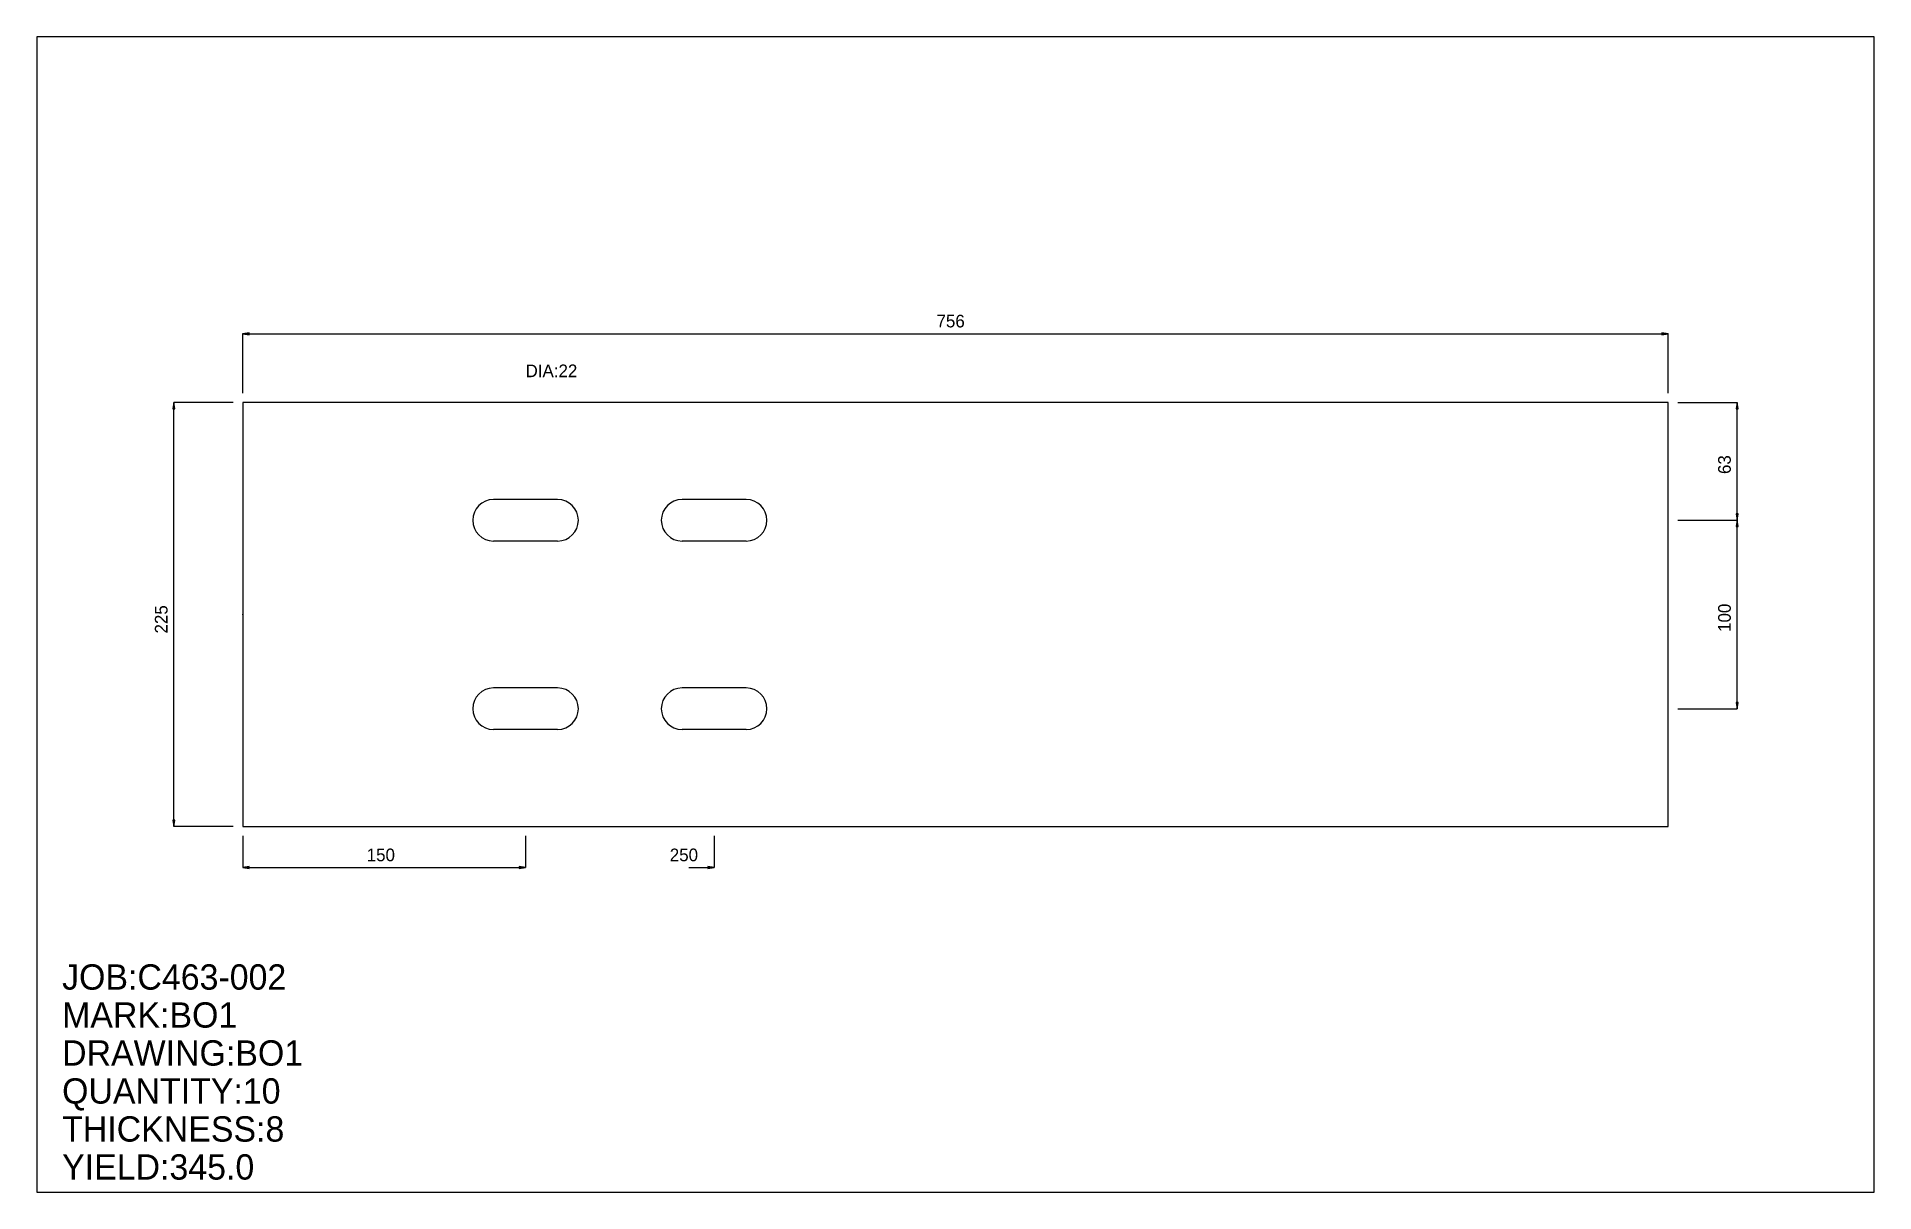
# Model space of a CAD drawing. Extents: x 0 to 974, y 0 to 613.
import ezdxf

# ---------------------------------------------------------------- set-up
doc = ezdxf.new("R2010")
doc.units = 0
doc.header["$LTSCALE"] = 0.125
for name, color, linetype in [('2', 7, 'CONTINUOUS'), ('3', 1, 'CONTINUOUS'), ('4', 1, 'CONTINUOUS'), ('5', 7, 'CONTINUOUS'), ('6', 4, 'CONTINUOUS')]:
    doc.layers.add(name, color=color, linetype=linetype)

# ---------------------------------------------------------------- blocks, each defined once
blk = doc.blocks.new('ARROW')
at = {"layer": '2', "linetype": 'CONTINUOUS'}
for p, q in [((0, 0), (-1, 0.166667)), ((-1, 0.166667), (-1, -0.166667)), ((-1, -0.166667), (0, 0))]:
    blk.add_line(p, q, dxfattribs=at)
blk = doc.blocks.new('PLATE')
at = {"layer": '3', "linetype": 'CONTINUOUS'}
for p, q in [((0, 0), (0, -225)), ((756, 0), (0, 0)), ((756, -225), (756, 0)), ((0, -225), (756, -225))]:
    blk.add_line(p, q, dxfattribs=at)
at = {"layer": '4', "linetype": 'CONTINUOUS'}
for p, q in [((167, -51.5), (133, -51.5)), ((267, -51.5), (233, -51.5)), ((167, -73.5), (133, -73.5)), ((267, -73.5), (233, -73.5)), ((167, -151.5), (133, -151.5)), ((267, -151.5), (233, -151.5)), ((167, -173.5), (133, -173.5)), ((267, -173.5), (233, -173.5))]:
    blk.add_line(p, q, dxfattribs=at)
for centre, start, end in [((133, -62.5), 90, -90), ((167, -62.5), -90, 90), ((233, -62.5), 90, -90), ((267, -62.5), -90, 90), ((133, -162.5), 90, -90), ((167, -162.5), -90, 90), ((233, -162.5), 90, -90), ((267, -162.5), -90, 90)]:
    blk.add_arc(centre, 11, start, end, dxfattribs=at)
at = {"layer": '5', "linetype": 'CONTINUOUS'}
for p, q in [((-0.1, -112.5), (0.1, -112.5)), ((0, -112.6), (0, -112.4))]:
    blk.add_line(p, q, dxfattribs=at)
blk.add_circle((0, -112.5), 0.1, dxfattribs=at)
at = {"layer": '6', "linetype": 'CONTINUOUS'}
for p, q in [((0, 5.04), (0, 36.540001)), ((0, 36.490002), (756, 36.490002)), ((756, 5.04), (756, 36.540001)), ((-5.039983, 0), (-36.539982, 0.000003)), ((-36.490002, -225), (-36.489983, 0.000003)), ((761.03998, 0), (792.53998, -0.000003)), ((792.48999, -62.500004), (792.48999, -0.000003)), ((761.03998, -62.5), (792.53998, -62.500004)), ((761.03998, -62.5), (792.53998, -62.500004)), ((792.48999, -162.5), (792.48999, -62.500004)), ((761.03998, -162.5), (792.53998, -162.5)), ((-5.04, -225), (-36.540001, -225)), ((0, -230.03999), (0, -246.84)), ((150, -230.03999), (150, -246.84)), ((250, -230.03999), (250, -246.84)), ((0, -246.78999), (150, -246.78999)), ((236.56, -246.78999), (250, -246.78999))]:
    blk.add_line(p, q, dxfattribs=at)
at = {"layer": '6', "xscale": 3.36, "yscale": 3.36, "zscale": 3.36}
for p, rotation in [((0, 36.490002), 180), ((-36.489983, 0.000003), 90), ((792.48999, -0.000003), 90), ((792.48999, -62.500004), 270), ((792.48999, -62.500004), 90), ((792.48999, -162.5), 270), ((-36.490002, -225), 270), ((0, -246.78999), 180)]:
    blk.add_blockref('ARROW', p, dxfattribs=dict(at, rotation=rotation))
for p in [(756, 36.490002), (150, -246.78999), (250, -246.78999)]:
    blk.add_blockref('ARROW', p, dxfattribs=at)
at = {"layer": '5'}
blk.add_text('ZERO', height=0.015, dxfattribs=at).set_placement((0, -112.5))
at = {"layer": '6'}
for s, p in [('756', (367.92001, 39.850002)), ('DIA:22', (150, 13.439999)), ('150', (65.760002, -243.42999)), ('250', (226.48001, -243.42999))]:
    blk.add_text(s, height=6.72, dxfattribs=at).set_placement(p)
for s, p in [('63', (789.13, -37.970001)), ('100', (789.13, -121.74)), ('225', (-39.849995, -122.58))]:
    blk.add_text(s, height=6.72, rotation=90, dxfattribs=at).set_placement(p)

msp = doc.modelspace()

# ---------------------------------------------------------------- linework, layer by layer
at = {"layer": '5', "linetype": 'CONTINUOUS'}
for p, q in [((974.40009, 613.20001), (0, 613.20001)), ((0, 613.20001), (0, 0)), ((974.40009, 0), (974.40009, 613.20001)), ((0, 0), (974.40009, 0))]:
    msp.add_line(p, q, dxfattribs=at)

# ---------------------------------------------------------------- block references
at = {"layer": '2'}
msp.add_blockref('PLATE', (109.20004, 419.10001), dxfattribs=at)

# ---------------------------------------------------------------- texts
at = {"layer": '5'}
for s, p in [('JOB:C463-002', (13.439999, 107.51998)), ('MARK:BO1', (13.439999, 87.359985)), ('DRAWING:BO1', (13.439999, 67.199989)), ('QUANTITY:10', (13.439999, 47.039993)), ('THICKNESS:8', (13.439999, 26.879997)), ('YIELD:345.0', (13.439999, 6.719999))]:
    msp.add_text(s, height=13.44, dxfattribs=at).set_placement(p)

doc.saveas('drawing.dxf')
